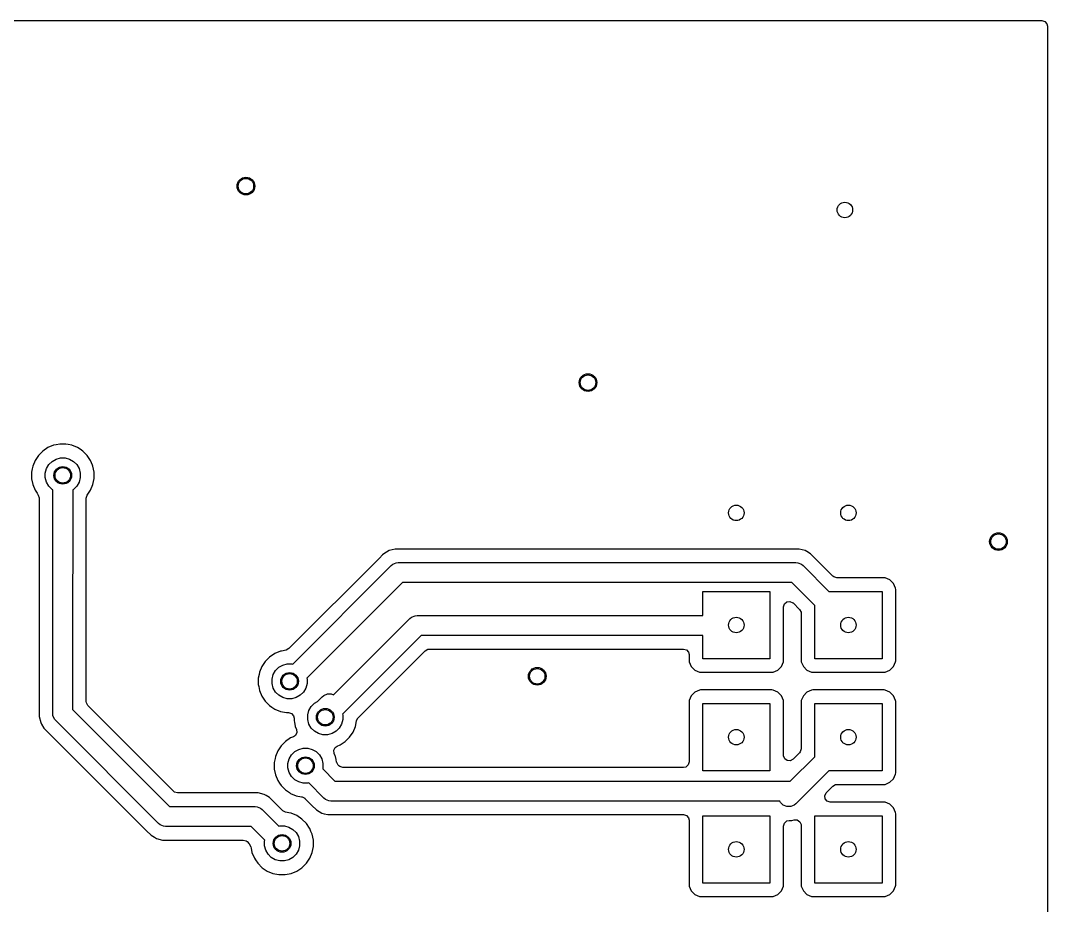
# Model space of a CAD drawing. Header units: inches. Extents: x 0.23 to 2.97, y 0.23 to 1.77.
# Drawn here: x 2.054 to 2.97, y 0.98 to 1.769 of the extents above; entities that cross this region are included whole.
import ezdxf

# ---------------------------------------------------------------- set-up
doc = ezdxf.new("R2010")
doc.units = ezdxf.units.IN
doc.header["$MEASUREMENT"] = 0
doc.layers.add('BLACK', color=250, linetype='CONTINUOUS')

msp = doc.modelspace()

# ---------------------------------------------------------------- linework, layer by layer
at = {"layer": 'BLACK', "linetype": 'CONTINUOUS'}
for p, q in [((0.23451, 1.76888), (2.96549, 1.76888)), ((2.96549, 1.76888), (2.96817, 1.76809)), ((2.96817, 1.76809), (2.97, 1.76598)), ((2.97, 1.76598), (2.97045, 1.76392)), ((2.97045, 1.76392), (2.97045, 0.23608)), ((2.07434, 1.38505), (2.07046, 1.38117)), ((2.07891, 1.3881), (2.07434, 1.38505)), ((2.07434, 1.38505), (2.07434, 1.38505)), ((2.08399, 1.39021), (2.07891, 1.3881)), ((2.07891, 1.3881), (2.07891, 1.3881)), ((2.08618, 1.39064), (2.08399, 1.39021)), ((2.08399, 1.39021), (2.08399, 1.39021)), ((2.08399, 1.39021), (2.08399, 1.39021)), ((2.08938, 1.39128), (2.08618, 1.39064)), ((2.09487, 1.39128), (2.08938, 1.39128)), ((2.08938, 1.39128), (2.08938, 1.39128)), ((2.09701, 1.39086), (2.09487, 1.39128)), ((2.09487, 1.39128), (2.09487, 1.39128)), ((2.10026, 1.39021), (2.09701, 1.39086)), ((2.10534, 1.3881), (2.10026, 1.39021)), ((2.10026, 1.39021), (2.10026, 1.39021)), ((2.10026, 1.39021), (2.10026, 1.39021)), ((2.10759, 1.3866), (2.10534, 1.3881)), ((2.10534, 1.3881), (2.10534, 1.3881)), ((2.10991, 1.38505), (2.10759, 1.3866)), ((2.11379, 1.38117), (2.10991, 1.38505)), ((2.06741, 1.3766), (2.0653, 1.37152)), ((2.07046, 1.38117), (2.06741, 1.3766)), ((2.06741, 1.3766), (2.06741, 1.3766)), ((2.07046, 1.38117), (2.07046, 1.38117)), ((2.07963, 1.37297), (2.08254, 1.37588)), ((2.08254, 1.37588), (2.0861, 1.37794)), ((2.0861, 1.37794), (2.09007, 1.379)), ((2.09007, 1.379), (2.09418, 1.379)), ((2.09418, 1.379), (2.09815, 1.37794)), ((2.09815, 1.37794), (2.10171, 1.37588)), ((2.10171, 1.37588), (2.10462, 1.37297)), ((2.11615, 1.37764), (2.11379, 1.38117)), ((2.11685, 1.3766), (2.11615, 1.37764)), ((2.1186, 1.37236), (2.11685, 1.3766)), ((2.11685, 1.3766), (2.11685, 1.3766)), ((2.06487, 1.36933), (2.06423, 1.36613)), ((2.06423, 1.36613), (2.06423, 1.36064)), ((2.0653, 1.37152), (2.06487, 1.36933)), ((2.0653, 1.37152), (2.0653, 1.37152)), ((2.0653, 1.37152), (2.0653, 1.37152)), ((2.07651, 1.36544), (2.07758, 1.36941)), ((2.07651, 1.36133), (2.07651, 1.36544)), ((2.07758, 1.36941), (2.07963, 1.37297)), ((2.10462, 1.37297), (2.10668, 1.36941)), ((2.10668, 1.36941), (2.10774, 1.36544)), ((2.10774, 1.36544), (2.10774, 1.36133)), ((2.11895, 1.37152), (2.1186, 1.37236)), ((2.12002, 1.36613), (2.11895, 1.37152)), ((2.12002, 1.36064), (2.12002, 1.36613)), ((2.06423, 1.36064), (2.06429, 1.36033)), ((2.06429, 1.36033), (2.0653, 1.35525)), ((2.07758, 1.35736), (2.07651, 1.36133)), ((2.07963, 1.3538), (2.07758, 1.35736)), ((2.10668, 1.35736), (2.10462, 1.3538)), ((2.10774, 1.36133), (2.10668, 1.35736)), ((2.11895, 1.35525), (2.12002, 1.36064)), ((2.0653, 1.35525), (2.0653, 1.35525)), ((2.0653, 1.35525), (2.0653, 1.35525)), ((2.0653, 1.35525), (2.06741, 1.35017)), ((2.06741, 1.35017), (2.06741, 1.35017)), ((2.06741, 1.35017), (2.06741, 1.35017)), ((2.06741, 1.35017), (2.06923, 1.34744)), ((2.06923, 1.34744), (2.07029, 1.34586)), ((2.08254, 1.35089), (2.07963, 1.3538)), ((2.08327, 1.35047), (2.08254, 1.35089)), ((2.08327, 1.27606), (2.08327, 1.35047)), ((2.10171, 1.35089), (2.10098, 1.35047)), ((2.10098, 1.35047), (2.10098, 1.27548)), ((2.10462, 1.3538), (2.10171, 1.35089)), ((2.11397, 1.34586), (2.11502, 1.34744)), ((2.11502, 1.34744), (2.11685, 1.35017)), ((2.11685, 1.35017), (2.11895, 1.35525)), ((2.07029, 1.34586), (2.07112, 1.3432)), ((2.07112, 1.3432), (2.07112, 1.34311)), ((2.07112, 1.34311), (2.07112, 1.27899)), ((2.11313, 1.34311), (2.11392, 1.34579)), ((2.11313, 1.27855), (2.11313, 1.34311)), ((2.11392, 1.34579), (2.11397, 1.34586)), ((2.37743, 1.29246), (2.37456, 1.28959)), ((2.37847, 1.2935), (2.37743, 1.29246)), ((2.38326, 1.29627), (2.37847, 1.2935)), ((2.37847, 1.2935), (2.37847, 1.2935)), ((2.38609, 1.29702), (2.38326, 1.29627)), ((2.3886, 1.2977), (2.38609, 1.29702)), ((2.74307, 1.2977), (2.3886, 1.2977)), ((2.74338, 1.2977), (2.74307, 1.2977)), ((2.74307, 1.2977), (2.74307, 1.2977)), ((2.74891, 1.2977), (2.74338, 1.2977)), ((2.75425, 1.29627), (2.74891, 1.2977)), ((2.74891, 1.2977), (2.74891, 1.2977)), ((2.75577, 1.29539), (2.75425, 1.29627)), ((2.75425, 1.29627), (2.75425, 1.29627)), ((2.75425, 1.29627), (2.75425, 1.29627)), ((2.75904, 1.2935), (2.75577, 1.29539)), ((2.75577, 1.29539), (2.75577, 1.29539)), ((2.76323, 1.28931), (2.75904, 1.2935)), ((2.75904, 1.2935), (2.75904, 1.2935)), ((2.37456, 1.28959), (2.29391, 1.20894)), ((2.29729, 1.19515), (2.3851, 1.28296)), ((2.3851, 1.28296), (2.38645, 1.28406)), ((2.38645, 1.28406), (2.38964, 1.28538)), ((2.38645, 1.28406), (2.38645, 1.28406)), ((2.38964, 1.28538), (2.39137, 1.28555)), ((2.39137, 1.28555), (2.74614, 1.28555)), ((2.74614, 1.28555), (2.74787, 1.28538)), ((2.74787, 1.28538), (2.74787, 1.28538)), ((2.74787, 1.28538), (2.75106, 1.28406)), ((2.75106, 1.28406), (2.75241, 1.28296)), ((2.75241, 1.28296), (2.77544, 1.25992)), ((2.77902, 1.27352), (2.76323, 1.28931)), ((2.76323, 1.28931), (2.76323, 1.28931)), ((2.07108, 1.27834), (2.07106, 1.27818)), ((2.07106, 1.27818), (2.07106, 1.27225)), ((2.07112, 1.27899), (2.07108, 1.27834)), ((2.08321, 1.27542), (2.08327, 1.27606)), ((2.08321, 1.15101), (2.08321, 1.27542)), ((2.10098, 1.27548), (2.10092, 1.27485)), ((2.10092, 1.27485), (2.10092, 1.15468)), ((2.11313, 1.27272), (2.11313, 1.27855)), ((2.11313, 1.27855), (2.11313, 1.27855)), ((2.77984, 1.27285), (2.77902, 1.27352)), ((2.07106, 1.27225), (2.07106, 1.27225)), ((2.07106, 1.27225), (2.07106, 1.15408)), ((2.11307, 1.27192), (2.11311, 1.27256)), ((2.11307, 1.1825), (2.11307, 1.27192)), ((2.11311, 1.27256), (2.11313, 1.27272)), ((2.39504, 1.26783), (2.30982, 1.18262)), ((2.74247, 1.26783), (2.39504, 1.26783)), ((2.76291, 1.24739), (2.74247, 1.26783)), ((2.78253, 1.27207), (2.77984, 1.27285)), ((2.82473, 1.27207), (2.78253, 1.27207)), ((2.82574, 1.27195), (2.82473, 1.27207)), ((2.82473, 1.27207), (2.82473, 1.27207)), ((2.8299, 1.27011), (2.82574, 1.27195)), ((2.82574, 1.27195), (2.82574, 1.27195)), ((2.83311, 1.2669), (2.8299, 1.27011)), ((2.8299, 1.27011), (2.8299, 1.27011)), ((2.83494, 1.26275), (2.83311, 1.2669)), ((2.83311, 1.2669), (2.83311, 1.2669)), ((2.83311, 1.2669), (2.83311, 1.2669)), ((2.66291, 1.23839), (2.66291, 1.25992)), ((2.66291, 1.25992), (2.72291, 1.25992)), ((2.72291, 1.25992), (2.72291, 1.19992)), ((2.77544, 1.25992), (2.82291, 1.25992)), ((2.82291, 1.25992), (2.82291, 1.19992)), ((2.83506, 1.26173), (2.83494, 1.26275)), ((2.83506, 1.19811), (2.83506, 1.26173)), ((2.73506, 1.2461), (2.73585, 1.24878)), ((2.73506, 1.19811), (2.73506, 1.2461)), ((2.73585, 1.24878), (2.73796, 1.25061)), ((2.73796, 1.25061), (2.74073, 1.25101)), ((2.74073, 1.25101), (2.74327, 1.24984)), ((2.74327, 1.24984), (2.74353, 1.2496)), ((2.74353, 1.2496), (2.74931, 1.24382)), ((2.76291, 1.19992), (2.76291, 1.24739)), ((2.40185, 1.23579), (2.40319, 1.23689)), ((2.40319, 1.23689), (2.40638, 1.23822)), ((2.40638, 1.23822), (2.40811, 1.23839)), ((2.40638, 1.23822), (2.40638, 1.23822)), ((2.40811, 1.23839), (2.66291, 1.23839)), ((2.74931, 1.24382), (2.75065, 1.24136)), ((2.75065, 1.24136), (2.75077, 1.24031)), ((2.75077, 1.24031), (2.75077, 1.19811)), ((2.33368, 1.16762), (2.40185, 1.23579)), ((2.41178, 1.22067), (2.34168, 1.15057)), ((2.66291, 1.22067), (2.41178, 1.22067)), ((2.66291, 1.19992), (2.66291, 1.22067)), ((2.27664, 1.20142), (2.27276, 1.19753)), ((2.28121, 1.20447), (2.27664, 1.20142)), ((2.27664, 1.20142), (2.27664, 1.20142)), ((2.28629, 1.20657), (2.28121, 1.20447)), ((2.28121, 1.20447), (2.28121, 1.20447)), ((2.28723, 1.20676), (2.28629, 1.20657)), ((2.28629, 1.20657), (2.28629, 1.20657)), ((2.28629, 1.20657), (2.28629, 1.20657)), ((2.29137, 1.20758), (2.28723, 1.20676)), ((2.29146, 1.2076), (2.29137, 1.20758)), ((2.29391, 1.20894), (2.29146, 1.2076)), ((2.35548, 1.14719), (2.41536, 1.20707)), ((2.41536, 1.20707), (2.41781, 1.20841)), ((2.41781, 1.20841), (2.41886, 1.20852)), ((2.41886, 1.20852), (2.64581, 1.20852)), ((2.64581, 1.20852), (2.64849, 1.20774)), ((2.64849, 1.20774), (2.65032, 1.20562)), ((2.65032, 1.20562), (2.65077, 1.20356)), ((2.65077, 1.20356), (2.65077, 1.19811)), ((2.26971, 1.19296), (2.2676, 1.18789)), ((2.27276, 1.19753), (2.26971, 1.19296)), ((2.26971, 1.19296), (2.26971, 1.19296)), ((2.27276, 1.19753), (2.27276, 1.19753)), ((2.28193, 1.18934), (2.28484, 1.19224)), ((2.28484, 1.19224), (2.2884, 1.1943)), ((2.2884, 1.1943), (2.29237, 1.19536)), ((2.29237, 1.19536), (2.29648, 1.19536)), ((2.29648, 1.19536), (2.29729, 1.19515)), ((2.65077, 1.19811), (2.65089, 1.19709)), ((2.65089, 1.19709), (2.65089, 1.19709)), ((2.65089, 1.19709), (2.65272, 1.19294)), ((2.65272, 1.19294), (2.65272, 1.19294)), ((2.65272, 1.19294), (2.65593, 1.18973)), ((2.72291, 1.19992), (2.66291, 1.19992)), ((2.7299, 1.18973), (2.73311, 1.19294)), ((2.73311, 1.19294), (2.73494, 1.19709)), ((2.73494, 1.19709), (2.73506, 1.19811)), ((2.75077, 1.19811), (2.75089, 1.19709)), ((2.75089, 1.19709), (2.75089, 1.19709)), ((2.75089, 1.19709), (2.75272, 1.19294)), ((2.75272, 1.19294), (2.75272, 1.19294)), ((2.75272, 1.19294), (2.75593, 1.18973)), ((2.82291, 1.19992), (2.76291, 1.19992)), ((2.8299, 1.18973), (2.83311, 1.19294)), ((2.83311, 1.19294), (2.83494, 1.19709)), ((2.83494, 1.19709), (2.83506, 1.19811)), ((2.11307, 1.16176), (2.11307, 1.1825)), ((2.26717, 1.1857), (2.26653, 1.1825)), ((2.26653, 1.1825), (2.26653, 1.177)), ((2.2676, 1.18789), (2.26717, 1.1857)), ((2.2676, 1.18789), (2.2676, 1.18789)), ((2.2676, 1.18789), (2.2676, 1.18789)), ((2.27881, 1.18181), (2.27988, 1.18578)), ((2.27881, 1.17769), (2.27881, 1.18181)), ((2.27988, 1.18578), (2.28193, 1.18934)), ((2.30982, 1.18262), (2.31004, 1.18181)), ((2.31004, 1.18181), (2.31004, 1.17769)), ((2.65593, 1.18973), (2.65593, 1.18973)), ((2.65593, 1.18973), (2.65593, 1.18973)), ((2.65593, 1.18973), (2.66008, 1.18789)), ((2.66008, 1.18789), (2.6611, 1.18778)), ((2.6611, 1.18778), (2.6611, 1.18778)), ((2.6611, 1.18778), (2.6611, 1.18778)), ((2.6611, 1.18778), (2.72473, 1.18778)), ((2.72473, 1.18778), (2.72574, 1.18789)), ((2.72473, 1.18778), (2.72473, 1.18778)), ((2.72574, 1.18789), (2.7299, 1.18973)), ((2.75593, 1.18973), (2.75593, 1.18973)), ((2.75593, 1.18973), (2.75593, 1.18973)), ((2.75593, 1.18973), (2.76008, 1.18789)), ((2.76008, 1.18789), (2.7611, 1.18778)), ((2.7611, 1.18778), (2.7611, 1.18778)), ((2.7611, 1.18778), (2.7611, 1.18778)), ((2.7611, 1.18778), (2.82473, 1.18778)), ((2.82473, 1.18778), (2.82574, 1.18789)), ((2.82473, 1.18778), (2.82473, 1.18778)), ((2.82574, 1.18789), (2.8299, 1.18973)), ((2.26653, 1.177), (2.26691, 1.17511)), ((2.26691, 1.17511), (2.2676, 1.17161)), ((2.27988, 1.17372), (2.27881, 1.17769)), ((2.28193, 1.17016), (2.27988, 1.17372)), ((2.30897, 1.17372), (2.30692, 1.17016)), ((2.31004, 1.17769), (2.30897, 1.17372)), ((2.2676, 1.17161), (2.2676, 1.17161)), ((2.2676, 1.17161), (2.2676, 1.17161)), ((2.2676, 1.17161), (2.26971, 1.16654)), ((2.26971, 1.16654), (2.26971, 1.16654)), ((2.26971, 1.16654), (2.26971, 1.16654)), ((2.26971, 1.16654), (2.27276, 1.16197)), ((2.28484, 1.16726), (2.28193, 1.17016)), ((2.2884, 1.1652), (2.28484, 1.16726)), ((2.29237, 1.16414), (2.2884, 1.1652)), ((2.29648, 1.16414), (2.29237, 1.16414)), ((2.30045, 1.1652), (2.29648, 1.16414)), ((2.30401, 1.16726), (2.30045, 1.1652)), ((2.30692, 1.17016), (2.30401, 1.16726)), ((2.32002, 1.16249), (2.32359, 1.16606)), ((2.32359, 1.16606), (2.32494, 1.16716)), ((2.32494, 1.16716), (2.32813, 1.16849)), ((2.32813, 1.16849), (2.33159, 1.16849)), ((2.33159, 1.16849), (2.33368, 1.16762)), ((2.65272, 1.1669), (2.65089, 1.16275)), ((2.65593, 1.17011), (2.65272, 1.1669)), ((2.65272, 1.1669), (2.65272, 1.1669)), ((2.66008, 1.17195), (2.65593, 1.17011)), ((2.65593, 1.17011), (2.65593, 1.17011)), ((2.6611, 1.17207), (2.66008, 1.17195)), ((2.66008, 1.17195), (2.66008, 1.17195)), ((2.72473, 1.17207), (2.6611, 1.17207)), ((2.6611, 1.17207), (2.6611, 1.17207)), ((2.72574, 1.17195), (2.72473, 1.17207)), ((2.72473, 1.17207), (2.72473, 1.17207)), ((2.7299, 1.17011), (2.72574, 1.17195)), ((2.72574, 1.17195), (2.72574, 1.17195)), ((2.7299, 1.17011), (2.7299, 1.17011)), ((2.73311, 1.1669), (2.7299, 1.17011)), ((2.73494, 1.16275), (2.73311, 1.1669)), ((2.73311, 1.1669), (2.73311, 1.1669)), ((2.73311, 1.1669), (2.73311, 1.1669)), ((2.75272, 1.1669), (2.75089, 1.16275)), ((2.75593, 1.17011), (2.75272, 1.1669)), ((2.75272, 1.1669), (2.75272, 1.1669)), ((2.76008, 1.17195), (2.75593, 1.17011)), ((2.75593, 1.17011), (2.75593, 1.17011)), ((2.7611, 1.17207), (2.76008, 1.17195)), ((2.76008, 1.17195), (2.76008, 1.17195)), ((2.82473, 1.17207), (2.7611, 1.17207)), ((2.7611, 1.17207), (2.7611, 1.17207)), ((2.82574, 1.17195), (2.82473, 1.17207)), ((2.82473, 1.17207), (2.82473, 1.17207)), ((2.8299, 1.17011), (2.82574, 1.17195)), ((2.82574, 1.17195), (2.82574, 1.17195)), ((2.8299, 1.17011), (2.8299, 1.17011)), ((2.83311, 1.1669), (2.8299, 1.17011)), ((2.83494, 1.16275), (2.83311, 1.1669)), ((2.83311, 1.1669), (2.83311, 1.1669)), ((2.83311, 1.1669), (2.83311, 1.1669)), ((2.10092, 1.15468), (2.18746, 1.06814)), ((2.11318, 1.16071), (2.11307, 1.16176)), ((2.11452, 1.15826), (2.11318, 1.16071)), ((2.19104, 1.08173), (2.11452, 1.15826)), ((2.27276, 1.16197), (2.27664, 1.15808)), ((2.27664, 1.15808), (2.27863, 1.15676)), ((2.27863, 1.15676), (2.28121, 1.15503)), ((2.28121, 1.15503), (2.28121, 1.15503)), ((2.28121, 1.15503), (2.28629, 1.15293)), ((2.31174, 1.15373), (2.31379, 1.15729)), ((2.31379, 1.15729), (2.3167, 1.1602)), ((2.3167, 1.1602), (2.31944, 1.16178)), ((2.31944, 1.16178), (2.32002, 1.16249)), ((2.65089, 1.16275), (2.65077, 1.16174)), ((2.65077, 1.16174), (2.65077, 1.10785)), ((2.65089, 1.16275), (2.65089, 1.16275)), ((2.66291, 1.09992), (2.66291, 1.15992)), ((2.66291, 1.15992), (2.72291, 1.15992)), ((2.72291, 1.15992), (2.72291, 1.09992)), ((2.73503, 1.16197), (2.73494, 1.16275)), ((2.73506, 1.16174), (2.73503, 1.16197)), ((2.73506, 1.16173), (2.73506, 1.16174)), ((2.73506, 1.11375), (2.73506, 1.16173)), ((2.75089, 1.16275), (2.75077, 1.16174)), ((2.75077, 1.16174), (2.75077, 1.11953)), ((2.75089, 1.16275), (2.75089, 1.16275)), ((2.76291, 1.11245), (2.76291, 1.15992)), ((2.76291, 1.15992), (2.82291, 1.15992)), ((2.82291, 1.15992), (2.82291, 1.09992)), ((2.83506, 1.16173), (2.83494, 1.16275)), ((2.83506, 1.09811), (2.83506, 1.16173)), ((2.07106, 1.15408), (2.07106, 1.15408)), ((2.07106, 1.15408), (2.07106, 1.14824)), ((2.07106, 1.14824), (2.07249, 1.1429)), ((2.08338, 1.14928), (2.08321, 1.15101)), ((2.0847, 1.14609), (2.08338, 1.14928)), ((2.08338, 1.14928), (2.08338, 1.14928)), ((2.0858, 1.14475), (2.0847, 1.14609)), ((2.28629, 1.15293), (2.28629, 1.15293)), ((2.28629, 1.15293), (2.28629, 1.15293)), ((2.28629, 1.15293), (2.29168, 1.15186)), ((2.29168, 1.15186), (2.29168, 1.15186)), ((2.29168, 1.15186), (2.29343, 1.15186)), ((2.29343, 1.15186), (2.29612, 1.15107)), ((2.29612, 1.15107), (2.29795, 1.14896)), ((2.29795, 1.14896), (2.29839, 1.1469)), ((2.29839, 1.1469), (2.29839, 1.14496)), ((2.31068, 1.14976), (2.31174, 1.15373)), ((2.31068, 1.14565), (2.31068, 1.14976)), ((2.31174, 1.14168), (2.31068, 1.14565)), ((2.3419, 1.14565), (2.34084, 1.14168)), ((2.34168, 1.15057), (2.3419, 1.14976)), ((2.3419, 1.14976), (2.3419, 1.14565)), ((2.35412, 1.14465), (2.35542, 1.14713)), ((2.35542, 1.14713), (2.35548, 1.14719)), ((2.07249, 1.1429), (2.07329, 1.14152)), ((2.07329, 1.14152), (2.07329, 1.14152)), ((2.07329, 1.14152), (2.07526, 1.13811)), ((2.07526, 1.13811), (2.07526, 1.13811)), ((2.07526, 1.13811), (2.07945, 1.13392)), ((2.17753, 1.05301), (2.0858, 1.14475)), ((2.29839, 1.14496), (2.29875, 1.14317)), ((2.29875, 1.14317), (2.29943, 1.13976)), ((2.29943, 1.13976), (2.29947, 1.13957)), ((2.29947, 1.13957), (2.30061, 1.13681)), ((2.30061, 1.13681), (2.30091, 1.13403)), ((2.31379, 1.13812), (2.31174, 1.14168)), ((2.3167, 1.13521), (2.31379, 1.13812)), ((2.33878, 1.13812), (2.33588, 1.13521)), ((2.34084, 1.14168), (2.33878, 1.13812)), ((2.35101, 1.13449), (2.35311, 1.13957)), ((2.35311, 1.13957), (2.35412, 1.14465)), ((2.07945, 1.13392), (2.07945, 1.13392)), ((2.07945, 1.13392), (2.16681, 1.04655)), ((2.29539, 1.12927), (2.29082, 1.12622)), ((2.29793, 1.13032), (2.29539, 1.12927)), ((2.29539, 1.12927), (2.29539, 1.12927)), ((2.29966, 1.13153), (2.29793, 1.13032)), ((2.30091, 1.13403), (2.29966, 1.13153)), ((2.32026, 1.13316), (2.3167, 1.13521)), ((2.32423, 1.13209), (2.32026, 1.13316)), ((2.32834, 1.13209), (2.32423, 1.13209)), ((2.33231, 1.13316), (2.32834, 1.13209)), ((2.33588, 1.13521), (2.33231, 1.13316)), ((2.34407, 1.12604), (2.34795, 1.12992)), ((2.34795, 1.12992), (2.35101, 1.13449)), ((2.28388, 1.11777), (2.28178, 1.11269)), ((2.28693, 1.12233), (2.28388, 1.11777)), ((2.28388, 1.11777), (2.28388, 1.11777)), ((2.29082, 1.12622), (2.28693, 1.12233)), ((2.28693, 1.12233), (2.28693, 1.12233)), ((2.29082, 1.12622), (2.29082, 1.12622)), ((2.29901, 1.11705), (2.30257, 1.1191)), ((2.30257, 1.1191), (2.30654, 1.12017)), ((2.30654, 1.12017), (2.31065, 1.12017)), ((2.31065, 1.12017), (2.31463, 1.1191)), ((2.31463, 1.1191), (2.31819, 1.11705)), ((2.33398, 1.11823), (2.33523, 1.12073)), ((2.33428, 1.11545), (2.33398, 1.11823)), ((2.33523, 1.12073), (2.33696, 1.12193)), ((2.33696, 1.12193), (2.3395, 1.12299)), ((2.3395, 1.12299), (2.34407, 1.12604)), ((2.75077, 1.11953), (2.74998, 1.11685)), ((2.28145, 1.11103), (2.28071, 1.1073)), ((2.28178, 1.11269), (2.28145, 1.11103)), ((2.28178, 1.11269), (2.28178, 1.11269)), ((2.28178, 1.11269), (2.28178, 1.11269)), ((2.29299, 1.10661), (2.29405, 1.11058)), ((2.29405, 1.11058), (2.29611, 1.11414)), ((2.29611, 1.11414), (2.29901, 1.11705)), ((2.31819, 1.11705), (2.32109, 1.11414)), ((2.32109, 1.11414), (2.32315, 1.11058)), ((2.32315, 1.11058), (2.32421, 1.10661)), ((2.33432, 1.11534), (2.33428, 1.11545)), ((2.33513, 1.11339), (2.33432, 1.11534)), ((2.33542, 1.11269), (2.33513, 1.11339)), ((2.33592, 1.11019), (2.33542, 1.11269)), ((2.33643, 1.10761), (2.33592, 1.11019)), ((2.73507, 1.11339), (2.73506, 1.11375)), ((2.73605, 1.11077), (2.73507, 1.11339)), ((2.73829, 1.1091), (2.73605, 1.11077)), ((2.74107, 1.1089), (2.73829, 1.1091)), ((2.74353, 1.11024), (2.74107, 1.1089)), ((2.74108, 1.09061), (2.76291, 1.11245)), ((2.74931, 1.11603), (2.74353, 1.11024)), ((2.74998, 1.11685), (2.74931, 1.11603)), ((2.28071, 1.1073), (2.28071, 1.10181)), ((2.28071, 1.10181), (2.2808, 1.10134)), ((2.2808, 1.10134), (2.28178, 1.09642)), ((2.29299, 1.1025), (2.29299, 1.10661)), ((2.29405, 1.09853), (2.29299, 1.1025)), ((2.32421, 1.1025), (2.32399, 1.10169)), ((2.32399, 1.10169), (2.33493, 1.09075)), ((2.32421, 1.10661), (2.32421, 1.1025)), ((2.33645, 1.10752), (2.33643, 1.10761)), ((2.33779, 1.10507), (2.33645, 1.10752)), ((2.33851, 1.10435), (2.33779, 1.10507)), ((2.33934, 1.10368), (2.33851, 1.10435)), ((2.34202, 1.10289), (2.33934, 1.10368)), ((2.64581, 1.10289), (2.34202, 1.10289)), ((2.64787, 1.10334), (2.64581, 1.10289)), ((2.64998, 1.10517), (2.64787, 1.10334)), ((2.65077, 1.10785), (2.64998, 1.10517)), ((2.72291, 1.09992), (2.66291, 1.09992)), ((2.77544, 1.09992), (2.74595, 1.07043)), ((2.82291, 1.09992), (2.77544, 1.09992)), ((2.28178, 1.09642), (2.28178, 1.09642)), ((2.28178, 1.09642), (2.28178, 1.09642)), ((2.28178, 1.09642), (2.28388, 1.09134)), ((2.28388, 1.09134), (2.28388, 1.09134)), ((2.28388, 1.09134), (2.28539, 1.08909)), ((2.29611, 1.09497), (2.29405, 1.09853)), ((2.29901, 1.09206), (2.29611, 1.09497)), ((2.30257, 1.09), (2.29901, 1.09206)), ((2.33493, 1.09075), (2.73969, 1.09075)), ((2.73969, 1.09075), (2.74108, 1.09061)), ((2.8299, 1.08973), (2.83311, 1.09294)), ((2.83311, 1.09294), (2.83494, 1.09709)), ((2.83494, 1.09709), (2.83506, 1.09811)), ((2.19187, 1.08107), (2.19104, 1.08173)), ((2.19455, 1.08028), (2.19187, 1.08107)), ((2.28539, 1.08909), (2.28693, 1.08677)), ((2.28693, 1.08677), (2.29082, 1.08289)), ((2.29082, 1.08289), (2.29434, 1.08054)), ((2.30654, 1.08894), (2.30257, 1.09)), ((2.31065, 1.08894), (2.30654, 1.08894)), ((2.31147, 1.08916), (2.31065, 1.08894)), ((2.325, 1.07563), (2.31147, 1.08916)), ((2.77323, 1.08054), (2.77902, 1.08632)), ((2.77902, 1.08632), (2.78147, 1.08766)), ((2.78147, 1.08766), (2.78253, 1.08778)), ((2.78253, 1.08778), (2.82473, 1.08778)), ((2.82473, 1.08778), (2.82574, 1.08789)), ((2.82473, 1.08778), (2.82473, 1.08778)), ((2.82574, 1.08789), (2.8299, 1.08973)), ((2.26065, 1.08028), (2.19455, 1.08028)), ((2.26095, 1.08028), (2.26065, 1.08028)), ((2.26065, 1.08028), (2.26065, 1.08028)), ((2.26648, 1.08028), (2.26095, 1.08028)), ((2.27182, 1.07885), (2.26648, 1.08028)), ((2.26648, 1.08028), (2.26648, 1.08028)), ((2.27349, 1.07789), (2.27182, 1.07885)), ((2.27182, 1.07885), (2.27182, 1.07885)), ((2.27661, 1.07609), (2.27349, 1.07789)), ((2.28081, 1.07189), (2.27661, 1.07609)), ((2.27661, 1.07609), (2.27661, 1.07609)), ((2.28825, 1.06445), (2.28081, 1.07189)), ((2.28081, 1.07189), (2.28081, 1.07189)), ((2.29434, 1.08054), (2.29539, 1.07983)), ((2.29539, 1.07983), (2.29539, 1.07983)), ((2.29539, 1.07983), (2.30046, 1.07773)), ((2.30046, 1.07773), (2.30046, 1.07773)), ((2.30046, 1.07773), (2.30046, 1.07773)), ((2.30046, 1.07773), (2.30514, 1.0768)), ((2.30514, 1.0768), (2.30555, 1.07672)), ((2.30555, 1.07672), (2.30802, 1.07543)), ((2.30802, 1.07543), (2.30809, 1.07536)), ((2.30809, 1.07536), (2.31428, 1.06917)), ((2.32634, 1.07452), (2.325, 1.07563)), ((2.32953, 1.0732), (2.32634, 1.07452)), ((2.32634, 1.07452), (2.32634, 1.07452)), ((2.33126, 1.07303), (2.32953, 1.0732)), ((2.7318, 1.07303), (2.33126, 1.07303)), ((2.73232, 1.07177), (2.7318, 1.07303)), ((2.73476, 1.06933), (2.73232, 1.07177)), ((2.77183, 1.07773), (2.77299, 1.08028)), ((2.77223, 1.07497), (2.77183, 1.07773)), ((2.77406, 1.07285), (2.77223, 1.07497)), ((2.77299, 1.08028), (2.77323, 1.08054)), ((2.77674, 1.07207), (2.77406, 1.07285)), ((2.82473, 1.07207), (2.77674, 1.07207)), ((2.82574, 1.07195), (2.82473, 1.07207)), ((2.82473, 1.07207), (2.82473, 1.07207)), ((2.8299, 1.07011), (2.82574, 1.07195)), ((2.82574, 1.07195), (2.82574, 1.07195)), ((2.18746, 1.06814), (2.26372, 1.06814)), ((2.26372, 1.06814), (2.26545, 1.06797)), ((2.26545, 1.06797), (2.26545, 1.06797)), ((2.26545, 1.06797), (2.26864, 1.06664)), ((2.26864, 1.06664), (2.26998, 1.06554)), ((2.26998, 1.06554), (2.28486, 1.05066)), ((2.28831, 1.06439), (2.28825, 1.06445)), ((2.29079, 1.06309), (2.28831, 1.06439)), ((2.29385, 1.06249), (2.29079, 1.06309)), ((2.31428, 1.06917), (2.31428, 1.06917)), ((2.31428, 1.06917), (2.31837, 1.06508)), ((2.31837, 1.06508), (2.31837, 1.06508)), ((2.31837, 1.06508), (2.31837, 1.06508)), ((2.31837, 1.06508), (2.32316, 1.06232)), ((2.73796, 1.068), (2.73476, 1.06933)), ((2.74141, 1.068), (2.73796, 1.068)), ((2.73796, 1.068), (2.73796, 1.068)), ((2.74461, 1.06933), (2.74141, 1.068)), ((2.74141, 1.068), (2.74141, 1.068)), ((2.74595, 1.07043), (2.74461, 1.06933)), ((2.83311, 1.0669), (2.8299, 1.07011)), ((2.8299, 1.07011), (2.8299, 1.07011)), ((2.83494, 1.06275), (2.83311, 1.0669)), ((2.83311, 1.0669), (2.83311, 1.0669)), ((2.83311, 1.0669), (2.83311, 1.0669)), ((2.83506, 1.06173), (2.83494, 1.06275)), ((2.29587, 1.06208), (2.29385, 1.06249)), ((2.30095, 1.05998), (2.29587, 1.06208)), ((2.29587, 1.06208), (2.29587, 1.06208)), ((2.29587, 1.06208), (2.29587, 1.06208)), ((2.30551, 1.05693), (2.30095, 1.05998)), ((2.30095, 1.05998), (2.30095, 1.05998)), ((2.30095, 1.05998), (2.30095, 1.05998)), ((2.30095, 1.05998), (2.30095, 1.05998)), ((2.3094, 1.05304), (2.30551, 1.05693)), ((2.32316, 1.06232), (2.32533, 1.06173)), ((2.32533, 1.06173), (2.3285, 1.06089)), ((2.3285, 1.06089), (2.33433, 1.06089)), ((2.33433, 1.06089), (2.33433, 1.06089)), ((2.33433, 1.06089), (2.64581, 1.06089)), ((2.64581, 1.06089), (2.64849, 1.0601)), ((2.64849, 1.0601), (2.65032, 1.05799)), ((2.65032, 1.05799), (2.65077, 1.05593)), ((2.65077, 1.05593), (2.65077, 0.99811)), ((2.66291, 0.99992), (2.66291, 1.05992)), ((2.66291, 1.05992), (2.72291, 1.05992)), ((2.72291, 1.05992), (2.72291, 0.99992)), ((2.73506, 1.05073), (2.73585, 1.05341)), ((2.73585, 1.05341), (2.73796, 1.05524)), ((2.73796, 1.05524), (2.74002, 1.05569)), ((2.74002, 1.05569), (2.74245, 1.05569)), ((2.74245, 1.05569), (2.74452, 1.05624)), ((2.74452, 1.05624), (2.74732, 1.05618)), ((2.74732, 1.05618), (2.74963, 1.05461)), ((2.74963, 1.05461), (2.75073, 1.05204)), ((2.76291, 0.99992), (2.76291, 1.05992)), ((2.76291, 1.05992), (2.82291, 1.05992)), ((2.82291, 1.05992), (2.82291, 0.99992)), ((2.83506, 0.99811), (2.83506, 1.06173)), ((2.16681, 1.04655), (2.16682, 1.04655)), ((2.16682, 1.04655), (2.1709, 1.04247)), ((2.17887, 1.05191), (2.17753, 1.05301)), ((2.18207, 1.05059), (2.17887, 1.05191)), ((2.1838, 1.05042), (2.18207, 1.05059)), ((2.26005, 1.05042), (2.1838, 1.05042)), ((2.27234, 1.03813), (2.26005, 1.05042)), ((2.28486, 1.05066), (2.28568, 1.05088)), ((2.28568, 1.05088), (2.28979, 1.05088)), ((2.28979, 1.05088), (2.29376, 1.04981)), ((2.29376, 1.04981), (2.29732, 1.04776)), ((2.29732, 1.04776), (2.30023, 1.04485)), ((2.30023, 1.04485), (2.30228, 1.04129)), ((2.31228, 1.04873), (2.3094, 1.05304)), ((2.31245, 1.04847), (2.31228, 1.04873)), ((2.3135, 1.04594), (2.31245, 1.04847)), ((2.31245, 1.04847), (2.31245, 1.04847)), ((2.31455, 1.0434), (2.3135, 1.04594)), ((2.73506, 0.99811), (2.73506, 1.05073)), ((2.75073, 1.05204), (2.75077, 1.05145)), ((2.75077, 1.05145), (2.75077, 0.99811)), ((2.1709, 1.04247), (2.1709, 1.04247)), ((2.1709, 1.04247), (2.1709, 1.04247)), ((2.1709, 1.04247), (2.1709, 1.04247)), ((2.1709, 1.04247), (2.1709, 1.04247)), ((2.1709, 1.04247), (2.17387, 1.04076)), ((2.17387, 1.04076), (2.17569, 1.03971)), ((2.17569, 1.03971), (2.17569, 1.03971)), ((2.17569, 1.03971), (2.18103, 1.03827)), ((2.18103, 1.03827), (2.18686, 1.03827)), ((2.18686, 1.03827), (2.18687, 1.03827)), ((2.18687, 1.03827), (2.25296, 1.03827)), ((2.25296, 1.03827), (2.25564, 1.03749)), ((2.25564, 1.03749), (2.25647, 1.03682)), ((2.25647, 1.03682), (2.25854, 1.03475)), ((2.27212, 1.03732), (2.27234, 1.03813)), ((2.27212, 1.03321), (2.27212, 1.03732)), ((2.30228, 1.04129), (2.30335, 1.03732)), ((2.30335, 1.03732), (2.30335, 1.03321)), ((2.31563, 1.03801), (2.31455, 1.0434)), ((2.31563, 1.03251), (2.31563, 1.03801)), ((2.25854, 1.03475), (2.25988, 1.0323)), ((2.25988, 1.0323), (2.2599, 1.03221)), ((2.2599, 1.03221), (2.26011, 1.03113)), ((2.26011, 1.03113), (2.26091, 1.02713)), ((2.26091, 1.02713), (2.26091, 1.02713)), ((2.26091, 1.02713), (2.26091, 1.02713)), ((2.26091, 1.02713), (2.26301, 1.02205)), ((2.27318, 1.02924), (2.27212, 1.03321)), ((2.27524, 1.02568), (2.27318, 1.02924)), ((2.30228, 1.02924), (2.30023, 1.02568)), ((2.30335, 1.03321), (2.30228, 1.02924)), ((2.31245, 1.02205), (2.31455, 1.02713)), ((2.31455, 1.02713), (2.31563, 1.03251)), ((2.26301, 1.02205), (2.26301, 1.02205)), ((2.26301, 1.02205), (2.264, 1.02058)), ((2.264, 1.02058), (2.26607, 1.01748)), ((2.26607, 1.01748), (2.26995, 1.0136)), ((2.27815, 1.02277), (2.27524, 1.02568)), ((2.28171, 1.02071), (2.27815, 1.02277)), ((2.28568, 1.01965), (2.28171, 1.02071)), ((2.28979, 1.01965), (2.28568, 1.01965)), ((2.29376, 1.02071), (2.28979, 1.01965)), ((2.29732, 1.02277), (2.29376, 1.02071)), ((2.30023, 1.02568), (2.29732, 1.02277)), ((2.30551, 1.0136), (2.3094, 1.01748)), ((2.3094, 1.01748), (2.31245, 1.02205)), ((2.26995, 1.0136), (2.27452, 1.01054)), ((2.27452, 1.01054), (2.27452, 1.01054)), ((2.27452, 1.01054), (2.2796, 1.00844)), ((2.2796, 1.00844), (2.2796, 1.00844)), ((2.2796, 1.00844), (2.2796, 1.00844)), ((2.2796, 1.00844), (2.28499, 1.00737)), ((2.29048, 1.00737), (2.29587, 1.00844)), ((2.29587, 1.00844), (2.30095, 1.01054)), ((2.30095, 1.01054), (2.30551, 1.0136)), ((2.28499, 1.00737), (2.28499, 1.00737)), ((2.28499, 1.00737), (2.29048, 1.00737)), ((2.29048, 1.00737), (2.29048, 1.00737)), ((2.72291, 0.99992), (2.66291, 0.99992)), ((2.82291, 0.99992), (2.76291, 0.99992)), ((2.65077, 0.99811), (2.65089, 0.99709)), ((2.65089, 0.99709), (2.65089, 0.99709)), ((2.65089, 0.99709), (2.65272, 0.99294)), ((2.65272, 0.99294), (2.65272, 0.99294)), ((2.65272, 0.99294), (2.65593, 0.98973)), ((2.65593, 0.98973), (2.65593, 0.98973)), ((2.65593, 0.98973), (2.65593, 0.98973)), ((2.65593, 0.98973), (2.66008, 0.98789)), ((2.72574, 0.98789), (2.7299, 0.98973)), ((2.7299, 0.98973), (2.73311, 0.99294)), ((2.73311, 0.99294), (2.73494, 0.99709)), ((2.73494, 0.99709), (2.73506, 0.99811)), ((2.75077, 0.99811), (2.75089, 0.99709)), ((2.75089, 0.99709), (2.75089, 0.99709)), ((2.75089, 0.99709), (2.75272, 0.99294)), ((2.75272, 0.99294), (2.75272, 0.99294)), ((2.75272, 0.99294), (2.75593, 0.98973)), ((2.75593, 0.98973), (2.75593, 0.98973)), ((2.75593, 0.98973), (2.75593, 0.98973)), ((2.75593, 0.98973), (2.76008, 0.98789)), ((2.82574, 0.98789), (2.8299, 0.98973)), ((2.8299, 0.98973), (2.83311, 0.99294)), ((2.83311, 0.99294), (2.83494, 0.99709)), ((2.83494, 0.99709), (2.83506, 0.99811)), ((2.66008, 0.98789), (2.6611, 0.98778)), ((2.6611, 0.98778), (2.6611, 0.98778)), ((2.6611, 0.98778), (2.6611, 0.98778)), ((2.6611, 0.98778), (2.72473, 0.98778)), ((2.72473, 0.98778), (2.72574, 0.98789)), ((2.72473, 0.98778), (2.72473, 0.98778)), ((2.76008, 0.98789), (2.7611, 0.98778)), ((2.7611, 0.98778), (2.7611, 0.98778)), ((2.7611, 0.98778), (2.7611, 0.98778)), ((2.7611, 0.98778), (2.82473, 0.98778)), ((2.82473, 0.98778), (2.82574, 0.98789)), ((2.82473, 0.98778), (2.82473, 0.98778))]:
    msp.add_line(p, q, dxfattribs=at)
at = {"layer": 'BLACK'}
for centre, radius in [((2.25551, 1.62126), 0.00787), ((2.78976, 1.6), 0.00689), ((2.56063, 1.44606), 0.00787), ((2.09213, 1.36339), 0.00787), ((2.69291, 1.32992), 0.00689), ((2.79291, 1.32992), 0.00689), ((2.92677, 1.30433), 0.00787), ((2.69291, 1.22992), 0.00689), ((2.79291, 1.22992), 0.00689), ((2.51535, 1.18425), 0.00787), ((2.29443, 1.17975), 0.00787), ((2.32629, 1.14771), 0.00787), ((2.69291, 1.12992), 0.00689), ((2.79291, 1.12992), 0.00689), ((2.3086, 1.10455), 0.00787), ((2.28773, 1.03526), 0.00787), ((2.69291, 1.02992), 0.00689), ((2.79291, 1.02992), 0.00689)]:
    msp.add_circle(centre, radius, dxfattribs=at)
at = {"layer": 'WHITE'}
for centre in [(2.25551, 1.62126), (2.78976, 1.6), (2.56063, 1.44606), (2.09213, 1.36339), (2.69291, 1.32992), (2.79291, 1.32992), (2.92677, 1.30433), (2.69291, 1.22992), (2.79291, 1.22992), (2.51535, 1.18425), (2.29443, 1.17975), (2.32629, 1.14771), (2.69291, 1.12992), (2.79291, 1.12992), (2.3086, 1.10455), (2.28773, 1.03526), (2.69291, 1.02992), (2.79291, 1.02992)]:
    msp.add_circle(centre, 0.00689, dxfattribs=at)

doc.saveas('drawing.dxf')
